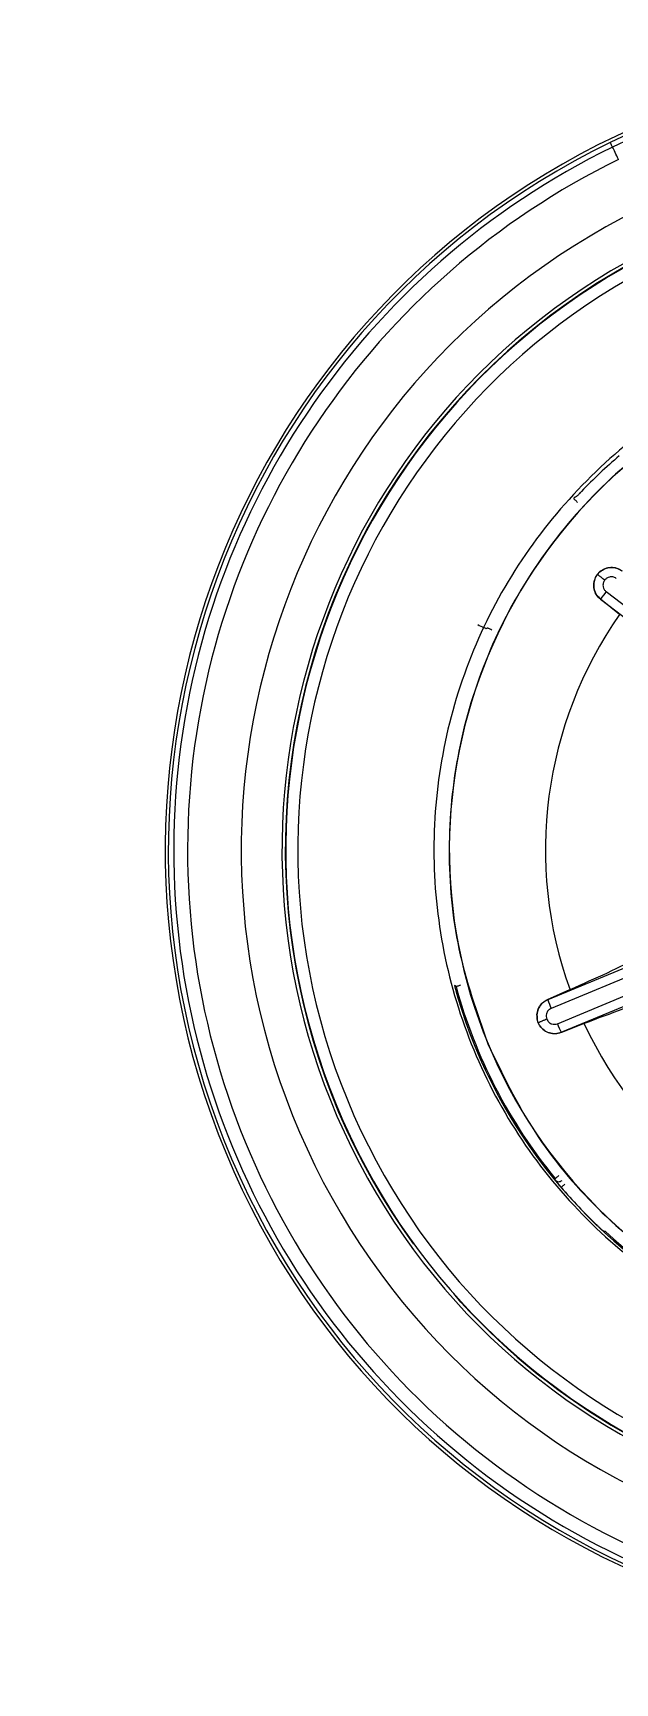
# Model space of a CAD drawing. Extents: x 939 to 1039, y 781 to 934.
# Drawn here: x 1003.269 to 1004.005, y 832.624 to 834.712 of the extents above; entities that cross this region are included whole.
import ezdxf

# ---------------------------------------------------------------- set-up
doc = ezdxf.new("R2010")
doc.units = 0
doc.header["$MEASUREMENT"] = 0
doc.layers.add('1', color=4, linetype='Continuous')

# ---------------------------------------------------------------- blocks, each defined once
blk = doc.blocks.new('Envoy')
at = {"layer": '1', "color": 3, "linetype": 'Continuous', "lineweight": 25}
for p, q in [((65.3261, 34.8483), (65.3285, 34.8522)), ((65.3285, 34.8522), (65.3317, 34.8555)), ((65.3325, 34.8211), (65.3323, 34.8208)), ((65.3564, 34.8015), (65.3323, 34.8208)), ((65.3325, 34.8211), (65.674, 34.5598)), ((65.3396, 34.8306), (65.681, 34.5692)), ((65.1878, 34.7837), (65.1895, 34.7845)), ((65.663, 34.4785), (65.2657, 34.3142)), ((65.6674, 34.4676), (65.27, 34.3032)), ((65.278, 34.2839), (65.6751, 34.449)), ((65.2827, 34.2731), (65.6798, 34.4382)), ((65.2655, 34.3145), (65.2938, 34.327)), ((65.2655, 34.3145), (65.2657, 34.3142)), ((65.2538, 34.2852), (65.2525, 34.2895)), ((65.2559, 34.2812), (65.2538, 34.2852)), ((65.2827, 34.2731), (65.2829, 34.2728)), ((65.3117, 34.284), (65.2829, 34.2728)), ((65.19, 34.2584), (65.1903, 34.2585)), ((65.1558, 33.9316), (65.1468, 33.9426))]:
    blk.add_line(p, q, dxfattribs=at)
at = {"layer": '1', "color": 3, "linetype": 'Continuous', "lineweight": 25, "flags": 128}
for points in [[(65.3476, 35.3929), (65.3469, 35.3942), (65.3463, 35.3954), (65.3459, 35.3964), (65.3454, 35.3973), (65.3451, 35.3979), (65.3449, 35.3984), (65.3448, 35.3987), (65.3447, 35.3988)], [(65.3553, 35.3771), (65.3541, 35.3795), (65.353, 35.3817), (65.352, 35.3839), (65.351, 35.386), (65.35, 35.3879), (65.3491, 35.3897), (65.3483, 35.3914), (65.3476, 35.3929)], [(65.2992, 34.9474), (65.2992, 34.9484), (65.2992, 34.9491)], [(65.3035, 34.9434), (65.3027, 34.9442), (65.3019, 34.9449), (65.3011, 34.9456), (65.3005, 34.9462), (65.2999, 34.9467), (65.2995, 34.9471), (65.2993, 34.9473), (65.2992, 34.9474)], [(65.1771, 34.7887), (65.1792, 34.7877), (65.1812, 34.7868), (65.183, 34.7859), (65.1846, 34.7852), (65.186, 34.7846), (65.187, 34.7841), (65.1876, 34.7838), (65.1878, 34.7837)], [(65.1949, 34.7819), (65.1938, 34.7824), (65.1928, 34.7829), (65.1919, 34.7833), (65.1911, 34.7837), (65.1905, 34.784), (65.19, 34.7843), (65.1896, 34.7844), (65.1895, 34.7845)], [(65.1497, 34.3309), (65.1486, 34.3317), (65.1477, 34.3323)], [(65.1554, 34.3325), (65.1543, 34.3322), (65.1533, 34.3319), (65.1523, 34.3316), (65.1514, 34.3314), (65.1507, 34.3312), (65.1502, 34.331), (65.1498, 34.331), (65.1497, 34.3309)], [(65.2752, 34.0863), (65.2752, 34.0873), (65.2753, 34.088)], [(65.2798, 34.0918), (65.2789, 34.0911), (65.2781, 34.0904), (65.2773, 34.0897), (65.2766, 34.0892), (65.2761, 34.0887), (65.2756, 34.0883), (65.2754, 34.0881), (65.2753, 34.088)], [(65.2872, 34.0808), (65.2863, 34.0801), (65.2855, 34.0794), (65.2847, 34.0787), (65.284, 34.0781), (65.2835, 34.0777), (65.283, 34.0773), (65.2828, 34.0771), (65.2827, 34.077)], [(65.3388, 34.0209), (65.3378, 34.0209), (65.337, 34.0209)]]:
    blk.add_lwpolyline(points, dxfattribs=at)
at = {"layer": '1', "color": 3, "linetype": 'Continuous', "lineweight": 25}
for centre, radius, start, end in [((65.7822, 34.5039), 0.9961, 26.0554, 116.0554), ((65.7822, 34.5039), 0.9895, 296.0554, 116.0554), ((65.7822, 34.5039), 1, 112.5227, 292.5227), ((65.7822, 34.5039), 0.9961, 116.0554, 206.0554), ((65.7822, 34.5039), 0.9895, 116.0554, 296.0554), ((65.7822, 34.5039), 0.972, 116.0554, 296.0554), ((65.7822, 34.5039), 0.9039, 116.3991, 296.0554), ((65.7822, 34.5039), 0.8484, 112.5227, 216.0308), ((65.7822, 34.5039), 0.8477, 112.5227, 292.1679), ((65.7822, 34.5039), 0.8524, 116.3991, 296.0554), ((65.7822, 34.5039), 0.8324, 112.5227, 292.1679), ((65.7822, 34.5039), 0.6408, 112.5227, 202.5227), ((65.7822, 34.5039), 0.6557, 130.5197, 136.2938), ((65.488, 34.7135), 0.189, 141.7339, 145.3105), ((65.7822, 34.5039), 0.5194, 145.0554, 199.9162), ((65.7822, 34.5039), 0.6573, 195.1368, 240.1246), ((65.7822, 34.5039), 0.6557, 195.2992, 219.3648), ((65.4452, 34.3786), 0.1907, 199.7479, 203.2919), ((65.4558, 34.3549), 0.1915, 201.7603, 205.2909), ((65.7822, 34.5039), 0.5194, 205.0554, 259.9162), ((65.7822, 34.5039), 0.6408, 202.5227, 292.5227), ((65.2797, 34.09), 0.00591, 219.4834, 313.393), ((65.7822, 34.5039), 0.9961, 206.0554, 296.0554), ((65.7822, 34.5039), 0.6571, 220.5197, 226.2938), ((65.7822, 34.5039), 0.6557, 227.4486, 264.3648), ((65.7822, 34.5039), 0.8484, 222.4146, 292.5227)]:
    blk.add_arc(centre, radius, start, end, dxfattribs=at)
for points, knots in [([(63.8581, 35.1274), (63.8737, 35.1945), (63.9046, 35.3273), (63.9655, 35.5078), (64.0458, 35.7041), (64.1512, 35.9088), (64.3002, 36.1406), (64.4841, 36.3661), (64.7068, 36.5831), (64.8734, 36.7016), (64.957, 36.7611)], [0, 0, 0, 0, 0.086322, 0.170887, 0.253644, 0.380018, 0.504689, 0.669644, 0.834239, 1, 1, 1, 1]), ([(64.6227, 33.2411), (64.5709, 33.2969), (64.4675, 33.4086), (64.3416, 33.5998), (64.2402, 33.8045), (64.1667, 34.021), (64.1222, 34.2452), (64.1073, 34.4734), (64.1222, 34.7016), (64.1668, 34.9258), (64.2403, 35.1423), (64.3414, 35.3473), (64.4684, 35.5373), (64.6192, 35.7091), (64.791, 35.8599), (64.9811, 35.9869), (65.1861, 36.088), (65.4026, 36.1615), (65.6268, 36.2061), (65.8549, 36.221), (66.083, 36.2061), (66.3072, 36.1615), (66.5238, 36.0881), (66.7285, 35.9867), (66.9198, 35.8609), (67.0314, 35.7574), (67.0872, 35.7056)], [0, 0, 0, 0, 0.041685, 0.083365, 0.125008, 0.166651, 0.208347, 0.250009, 0.291669, 0.333376, 0.37503, 0.416672, 0.458342, 0.499991, 0.541653, 0.583343, 0.624994, 0.666638, 0.708336, 0.74999, 0.791643, 0.833341, 0.874991, 0.916642, 0.958333, 1, 1, 1, 1]), ([(64.5182, 33.1366), (64.4662, 33.1924), (64.3623, 33.3038), (64.2334, 33.4933), (64.1267, 33.6957), (64.0457, 33.9097), (63.9909, 34.1319), (63.9634, 34.3591), (63.9634, 34.5879), (63.991, 34.8151), (64.0458, 35.0374), (64.127, 35.2514), (64.2334, 35.4541), (64.3635, 35.6424), (64.5152, 35.8137), (64.6867, 35.965), (64.8744, 36.0964), (65.0111, 36.1637), (65.0795, 36.1974)], [0, 0, 0, 0, 0.062516, 0.125024, 0.18752, 0.250009, 0.312496, 0.374986, 0.437485, 0.499996, 0.562513, 0.625028, 0.687533, 0.750027, 0.812515, 0.875003, 0.937497, 1, 1, 1, 1]), ([(64.6227, 33.2411), (64.6785, 33.1893), (64.7901, 33.0858), (64.9814, 32.96), (65.1862, 32.8586), (65.4027, 32.7852), (65.6269, 32.7406), (65.855, 32.7257), (66.0831, 32.7406), (66.3073, 32.7852), (66.5238, 32.8587), (66.7288, 32.9598), (66.9189, 33.0868), (67.0907, 33.2375), (67.2415, 33.4094), (67.3685, 33.5994), (67.4696, 33.8045), (67.5431, 34.021), (67.5877, 34.2452), (67.6026, 34.4734), (67.5877, 34.7015), (67.5431, 34.9256), (67.4697, 35.1422), (67.3683, 35.3469), (67.2425, 35.5382), (67.139, 35.6498), (67.0872, 35.7056)], [0, 0, 0, 0, 0.041671, 0.083372, 0.125019, 0.166668, 0.208354, 0.250003, 0.291659, 0.333354, 0.375006, 0.416659, 0.458349, 0.499994, 0.541644, 0.583333, 0.624986, 0.666647, 0.708356, 0.750006, 0.791642, 0.833343, 0.874983, 0.91664, 0.958323, 1, 1, 1, 1]), ([(65.5292, 35.1141), (65.4902, 35.0952), (65.4122, 35.0576), (65.3121, 34.9735), (65.2293, 34.8731), (65.168, 34.7581), (65.1302, 34.6334), (65.1175, 34.5037), (65.1303, 34.374), (65.1682, 34.2493), (65.2296, 34.1344), (65.3124, 34.0337), (65.4131, 33.9511), (65.5281, 33.8897), (65.6528, 33.8518), (65.7824, 33.8395), (65.9126, 33.851), (65.9943, 33.8795), (66.0352, 33.8938)], [0, 0, 0, 0, 0.0625, 0.125, 0.1875, 0.25, 0.3125, 0.375, 0.4375, 0.5, 0.5625, 0.625, 0.6875, 0.75, 0.8125, 0.875, 0.9375, 1, 1, 1, 1]), ([(65.5366, 35.0962), (65.4988, 35.0779), (65.4231, 35.0413), (65.3259, 34.9598), (65.2455, 34.8623), (65.186, 34.7506), (65.1492, 34.6295), (65.1372, 34.5038), (65.1484, 34.3774), (65.1761, 34.298), (65.19, 34.2584)], [0, 0, 0, 0, 0.124999, 0.25, 0.374999, 0.499999, 0.625, 0.75, 0.875, 1, 1, 1, 1]), ([(65.2992, 34.9492), (65.2996, 34.9496), (65.3004, 34.9503), (65.3017, 34.9509), (65.3026, 34.9514), (65.3037, 34.9523), (65.305, 34.9535), (65.3064, 34.9551), (65.3075, 34.9563), (65.3082, 34.957)], [0, 0, 0, 0, 0.121516, 0.210969, 0.316292, 0.528523, 0.667054, 0.790569, 1, 1, 1, 1]), ([(65.2992, 34.9491), (65.2992, 34.9491), (65.2992, 34.9491), (65.2992, 34.9492), (65.2992, 34.9492)], [0, 0, 0, 0, 0.560428, 1, 1, 1, 1]), ([(65.3596, 34.8564), (65.3575, 34.8577), (65.3532, 34.8604), (65.3455, 34.8613), (65.3379, 34.8599), (65.3337, 34.857), (65.3316, 34.8555)], [0, 0, 0, 0, 0.249971, 0.499971, 0.749976, 1, 1, 1, 1]), ([(65.3317, 34.8555), (65.3337, 34.857), (65.3379, 34.86), (65.3455, 34.8615), (65.3532, 34.8606), (65.3576, 34.858), (65.3598, 34.8567)], [0, 0, 0, 0, 0.243287, 0.488263, 0.739179, 1, 1, 1, 1]), ([(65.3323, 34.8208), (65.3305, 34.8226), (65.3268, 34.8261), (65.324, 34.8335), (65.3235, 34.8412), (65.3253, 34.846), (65.3261, 34.8483)], [0, 0, 0, 0, 0.2595184, 0.5135418, 0.7608226, 1, 1, 1, 1]), ([(65.3261, 34.8483), (65.3252, 34.846), (65.3235, 34.8412), (65.3241, 34.8335), (65.327, 34.8263), (65.3307, 34.8228), (65.3325, 34.8211)], [0, 0, 0, 0, 0.250045, 0.50003, 0.750029, 1, 1, 1, 1]), ([(65.3377, 34.8451), (65.337, 34.8457), (65.3351, 34.8471), (65.3329, 34.8489), (65.331, 34.8503), (65.3298, 34.8513), (65.3288, 34.852), (65.3286, 34.8521), (65.3285, 34.8522)], [0, 0, 0, 0, 0.16421, 0.392039, 0.529748, 0.680105, 0.838704, 1, 1, 1, 1]), ([(65.3377, 34.8451), (65.3369, 34.8438), (65.3354, 34.8412), (65.3355, 34.8367), (65.3369, 34.833), (65.3387, 34.8314), (65.3396, 34.8306)], [0, 0, 0, 0, 0.2809024, 0.5602456, 0.7805652, 1, 1, 1, 1]), ([(65.3523, 34.8472), (65.3509, 34.8479), (65.3483, 34.8495), (65.3439, 34.8493), (65.3402, 34.8478), (65.3386, 34.846), (65.3377, 34.8451)], [0, 0, 0, 0, 0.282436, 0.561938, 0.778121, 1, 1, 1, 1]), ([(65.2939, 34.327), (65.3103, 34.3344), (65.3439, 34.3495), (65.3695, 34.3619), (65.3826, 34.3682)], [0, 0, 0, 0, 0.4872032, 1, 1, 1, 1]), ([(65.2525, 34.2895), (65.2522, 34.2921), (65.2517, 34.2972), (65.2542, 34.3045), (65.2588, 34.3108), (65.2633, 34.3133), (65.2655, 34.3145)], [0, 0, 0, 0, 0.2432, 0.488248, 0.739083, 1, 1, 1, 1]), ([(65.2657, 34.3142), (65.2634, 34.313), (65.259, 34.3106), (65.2543, 34.3044), (65.2517, 34.2971), (65.2522, 34.2921), (65.2524, 34.2895)], [0, 0, 0, 0, 0.249948, 0.499964, 0.749947, 1, 1, 1, 1]), ([(65.4035, 34.3176), (65.3898, 34.3128), (65.363, 34.3035), (65.3285, 34.2904), (65.3117, 34.284)], [0, 0, 0, 0, 0.5122898, 1, 1, 1, 1]), ([(65.27, 34.3032), (65.2687, 34.3024), (65.266, 34.3009), (65.2639, 34.297), (65.2634, 34.2931), (65.2641, 34.2908), (65.2645, 34.2896)], [0, 0, 0, 0, 0.2823927, 0.5619116, 0.7781241, 1, 1, 1, 1]), ([(65.2645, 34.2896), (65.2636, 34.2892), (65.2615, 34.2884), (65.2588, 34.2873), (65.2567, 34.2864), (65.2552, 34.2858), (65.2541, 34.2853), (65.2539, 34.2852), (65.2538, 34.2852)], [0, 0, 0, 0, 0.1642508, 0.392049, 0.5297752, 0.6801019, 0.838713, 1, 1, 1, 1]), ([(65.2559, 34.2812), (65.2575, 34.2792), (65.2608, 34.2753), (65.2678, 34.272), (65.2754, 34.2709), (65.2803, 34.2723), (65.2827, 34.2731)], [0, 0, 0, 0, 0.250045, 0.500071, 0.750044, 1, 1, 1, 1]), ([(65.2829, 34.2728), (65.2804, 34.272), (65.2755, 34.2707), (65.2677, 34.2719), (65.2607, 34.2753), (65.2575, 34.2792), (65.2559, 34.2812)], [0, 0, 0, 0, 0.259535, 0.513543, 0.760822, 1, 1, 1, 1]), ([(65.2645, 34.2896), (65.2652, 34.2883), (65.2667, 34.2856), (65.2706, 34.2834), (65.2746, 34.2829), (65.2769, 34.2836), (65.278, 34.2839)], [0, 0, 0, 0, 0.28095, 0.560272, 0.780596, 1, 1, 1, 1]), ([(65.19, 34.2584), (65.2083, 34.2205), (65.2448, 34.1448), (65.3264, 34.0476), (65.4239, 33.9672), (65.5355, 33.9077), (65.6566, 33.8709), (65.7824, 33.859), (65.9088, 33.8701), (65.9881, 33.8978), (66.0278, 33.9117)], [0, 0, 0, 0, 0.1249996, 0.2500003, 0.3749999, 0.5000005, 0.6249995, 0.7500002, 0.875, 1, 1, 1, 1]), ([(65.2764, 34.0846), (65.2761, 34.085), (65.2753, 34.086), (65.2752, 34.0862), (65.2752, 34.0863)], [0, 0, 0, 0, 0.403108, 1, 1, 1, 1]), ([(65.2827, 34.077), (65.2816, 34.0783), (65.2794, 34.0809), (65.2772, 34.0836), (65.2766, 34.0844), (65.2764, 34.0846)], [0, 0, 0, 0, 0.428577, 0.875124, 1, 1, 1, 1]), ([(65.3354, 34.0222), (65.3352, 34.0224), (65.3345, 34.023), (65.3328, 34.0245), (65.3307, 34.0265), (65.329, 34.0281), (65.3282, 34.0289)], [0, 0, 0, 0, 0.1748066, 0.422929, 0.6976021, 1, 1, 1, 1]), ([(65.337, 34.0209), (65.337, 34.0209), (65.3368, 34.021), (65.3363, 34.0215), (65.3356, 34.022), (65.3354, 34.0222)], [0, 0, 0, 0, 0.380619, 0.814702, 1, 1, 1, 1])]:
    blk.add_open_spline(points, degree=3, knots=knots, dxfattribs=at)

msp = doc.modelspace()

# ---------------------------------------------------------------- block references
at = {"layer": '1'}
msp.add_blockref('Envoy', (938.6538, 799.1744), dxfattribs=at)

doc.saveas('drawing.dxf')
